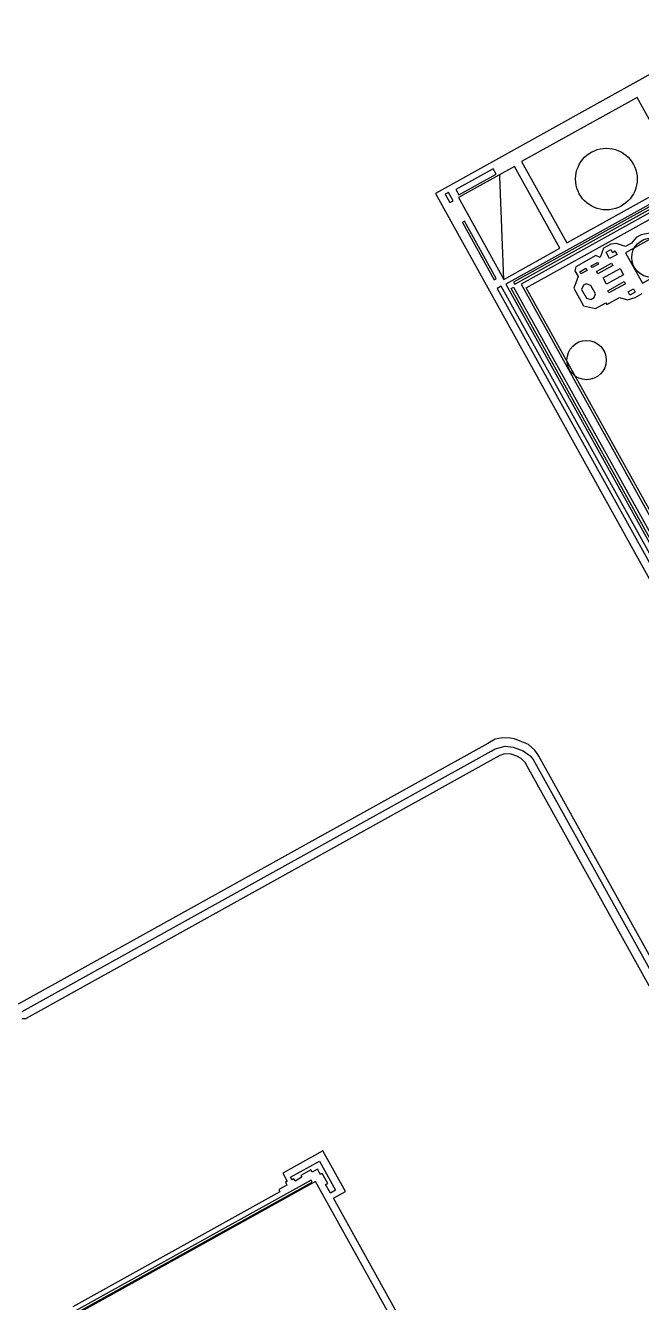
# Model space of a CAD drawing. Header units: millimetres. Extents: x 3191 to 879702, y -27549 to 222194.
# Drawn here: x 156491 to 160447, y 26887 to 35086 of the extents above; entities that cross this region are included whole.
import ezdxf

# ---------------------------------------------------------------- set-up
doc = ezdxf.new("R2010")
doc.units = ezdxf.units.MM
doc.header["$MEASUREMENT"] = 0
doc.layers.add('Granulator', color=11, linetype='Continuous')

msp = doc.modelspace()

# ---------------------------------------------------------------- linework, layer by layer
at = {"layer": 'Granulator'}
for points in [[(162971.42088, 35086.42413), (160343.83359, 33627.01235), (160452.6382, 33431.11589), (163080.22549, 34890.52767)], [(160873.05628, 34979.72154), (159123.00012, 34007.70718), (160997.5148, 30632.75089), (162747.57096, 31604.76525)], [(160419.27005, 34624.90326), (159677.31181, 34212.80559), (159967.26993, 33690.75262), (160709.22816, 34102.85028)], [(161060.75423, 34250.55415), (159576.50504, 33426.17402), (160970.04257, 30917.18953), (162454.29176, 31741.56966)], [(159632.79798, 33424.61387), (161014.86645, 34192.2409), (161007.32521, 34205.81848), (159625.25673, 33438.19145)], [(159494.04091, 34166.89307), (159253.4059, 34033.23983), (159272.76876, 33998.37811), (159513.40377, 34132.03135)], [(159630.90782, 34181.32977), (159270.82685, 33981.33397), (159562.7212, 33455.79491), (159922.80218, 33655.79071)], [(161014.06503, 34169.67676), (159673.33998, 33425.01266), (161012.4577, 31014.00793), (162353.18275, 31758.67203)], [(159207.77996, 34014.74086), (159186.85521, 34003.11886), (159216.38356, 33949.95476), (159237.3083, 33961.57676)], [(159309.53099, 33829.4897), (159296.45314, 33822.22601), (159500.7308, 33454.43577), (159513.80866, 33461.69946)], [(160170.7012, 33554.68559), (160130.12059, 33532.14635), (160124.24306, 33542.72852), (160164.82367, 33565.26776)], [(160263.54272, 33545.47961), (160167.09118, 33491.90859), (160158.92787, 33506.60617), (160255.37941, 33560.17719)], [(160097.18602, 33513.85387), (160057.78172, 33491.96797), (160050.27152, 33505.48966), (160089.67582, 33527.37555)], [(160331.47789, 33485.51581), (160223.26366, 33425.41158), (160200.73306, 33465.97664), (160308.94729, 33526.08087)], [(159545.98626, 33411.89921), (159520.30212, 33397.63375), (160915.65196, 30885.38631), (160941.3361, 30899.65177)], [(160981.37439, 30966.01245), (160964.73529, 30956.77077), (159609.27361, 33397.20186), (159625.91272, 33406.44354)], [(160343.28886, 33428.22691), (160237.42681, 33369.42913), (160229.91661, 33382.95082), (160335.77866, 33441.7486)], [(160407.04368, 33374.40297), (160372.93279, 33355.45713), (160360.85115, 33377.20942), (160394.96204, 33396.15526)], [(158353.41698, 27663.24577), (156596.12916, 26687.21481), (158059.6948, 24052.14872), (159816.98262, 25028.17968)], [(156621.52684, 26709.69961), (158331.50257, 27659.45253), (158324.17346, 27672.64817), (156614.19773, 26722.89525)]]:
    msp.add_lwpolyline(points, close=True, dxfattribs=at)
for points in [[(159562.7212, 33455.79491), (159536.55822, 34117.52357), (159536.11707, 34128.68119)], [(161020.88859, 31036.09106), (159707.10848, 33401.47686), (161004.25669, 34121.93756)], [(160499.72575, 33752.04805), (160445.2979, 33743.35711), (160413.5392, 33725.71773), (160382.88637, 33689.46093), (160344.07067, 33667.90195), (160286.38253, 33685.86313), (160249.53121, 33681.54956), (160203.65763, 33656.0705), (160192.01957, 33625.7595), (160180.75121, 33596.41137), (160153.59683, 33609.03443), (160024.79844, 33537.49736), (160019.30322, 33511.36725), (160039.22161, 33475.50532), (160012.34824, 33400.57674), (160075.36886, 33287.11173), (160151.74331, 33268.75962), (160218.78921, 33305.99818), (160225.31986, 33294.24012), (160306.48064, 33339.31835), (160357.37439, 33325.27638), (160407.2962, 33340.6956), (160451.40532, 33365.19463)], [(160289.95773, 33617.0766), (160242.32012, 33590.61777), (160219.46295, 33631.77077), (160250.04534, 33648.75681), (160260.49431, 33629.94404), (160276.96138, 33639.09016), (160289.36957, 33616.74993)], [(160151.07952, 33362.86706), (160121.49558, 33416.13125), (160091.77683, 33428.38036), (160075.38137, 33419.27401), (160062.50001, 33390.67481), (160092.70469, 33336.29301), (160121.09996, 33328.18269), (160143.45689, 33340.60015), (160151.07952, 33362.86706)], [(163902.564, 26050.06335), (162740.91356, 25404.86068), (162717.09122, 25391.6293), (162686.36514, 25379.45199), (162660.12516, 25380.20919), (162614.43748, 25388.01793), (162571.52245, 25410.75712), (162538.56448, 25440.38494), (159786.86227, 30394.66712), (159780.3898, 30406.32043), (159761.94993, 30432.32298), (159720.50985, 30470.23577), (159666.98485, 30491.4443), (159632.18885, 30506.02944), (159603.39086, 30509.91469), (159554.7044, 30511.58981), (159507.91355, 30503.88622), (159459.24963, 30476.85736), (156442.93678, 28801.54004)], [(156469.17455, 28754.30044), (156469.17455, 28754.30044), (159481.51569, 30427.4118), (159508.06858, 30442.15978), (159570.3938, 30459.22672), (159623.5551, 30452.47882), (159687.39775, 30429.28116), (159731.11348, 30396.44823), (159752.03771, 30373.05851), (162503.62875, 25418.97649), (162533.68198, 25374.39773), (162577.53733, 25346.17572), (162620.86302, 25330.5992), (162659.27948, 25326.27504), (162702.20335, 25330.39177), (162731.95334, 25335.80863), (163929.00968, 26000.67641)], [(163955.86828, 25955.50755), (162782.08957, 25303.56861), (162739.81915, 25280.09082), (162706.70134, 25275.88347), (162644.80988, 25274.11444), (162586.77598, 25285.82883), (162534.00158, 25308.49836), (162474.69299, 25358.2549), (159713.16661, 30330.22493), (159699.46739, 30354.8896), (159673.99181, 30379.28879), (159647.02941, 30394.39409), (159610.53486, 30407.8921), (159566.24546, 30409.58981), (159536.29255, 30398.92999), (159475.29335, 30365.04987), (156494.17853, 28709.28221)], [(156469.17455, 28709.28221), (156494.17853, 28709.28221)], [(158469.17654, 27556.49918), (158545.3784, 27598.82313), (158400.68168, 27859.34128), (158142.72338, 27716.06636), (158171.11788, 27664.94369), (158159.42907, 27658.4515), (158169.43449, 27640.4373), (158116.83131, 27611.2205), (158124.40319, 27597.58776), (156794.59292, 26858.98593)], [(158449.00846, 27587.33255), (158418.04252, 27643.08495), (158431.27686, 27650.43555), (158395.9372, 27714.06259), (158385.53867, 27708.28704), (158366.11925, 27743.25059), (158331.77294, 27724.174), (158324.07525, 27738.03323), (158259.47889, 27702.15519), (158266.12682, 27690.18597), (158222.01263, 27665.68411), (158214.31495, 27679.54335), (158203.28662, 27673.41801), (158192.96456, 27692.0023), (158377.92959, 27794.73538), (158481.32444, 27608.57888), (158449.00846, 27587.33255)], [(159753.44984, 25237.39054), (158469.17654, 27556.49918)]]:
    msp.add_lwpolyline(points, dxfattribs=at)
for centre, radius in [((160221.44352, 34100.41779), 197.79753), ((160510.12707, 33596.02481), 126.05026), ((160094.37528, 32938.17195), 126.05026)]:
    msp.add_circle(centre, radius, dxfattribs=at)

doc.saveas('drawing.dxf')
